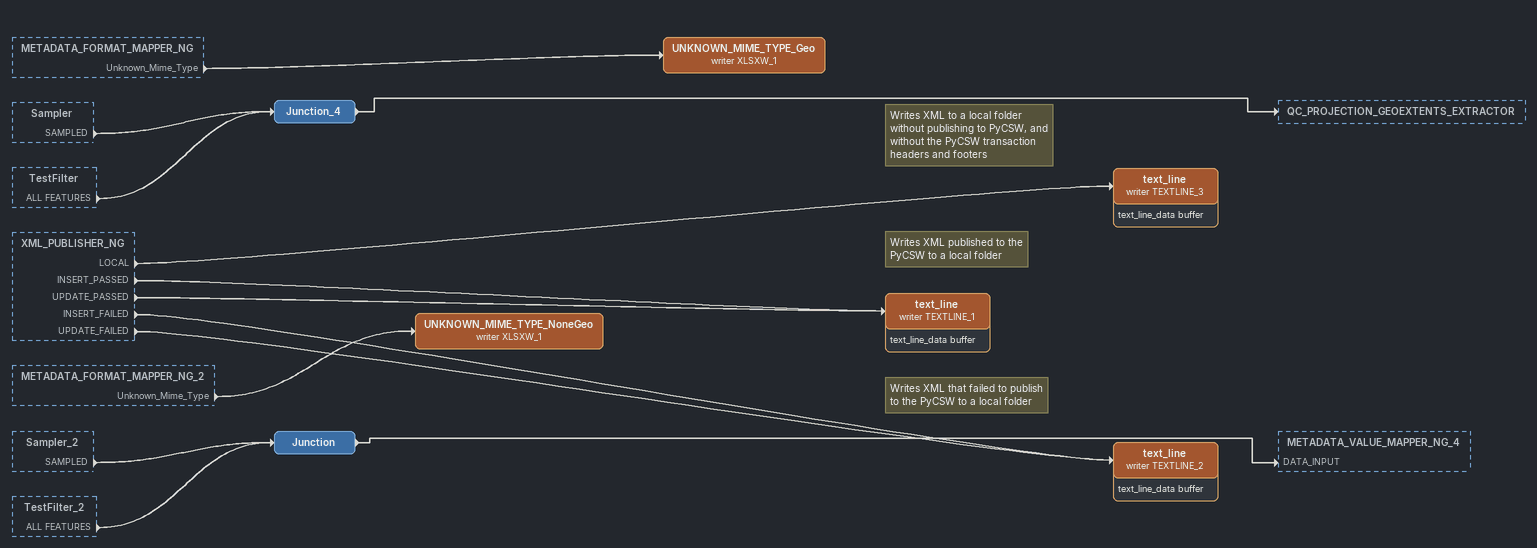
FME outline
METADATA_FORMAT_MAPPER_NG [outside]
    Unknown_Mime_Type -> UNKNOWN_MIME_TYPE_Geo (writer XLSXW_1)
Sampler [outside]
    SAMPLED -> Junction_4
TestFilter [outside]
    ALL FEATURES -> Junction_4
XML_PUBLISHER_NG [outside]
    LOCAL -> text_line (writer TEXTLINE_3)
    INSERT_PASSED -> text_line (writer TEXTLINE_1)
    UPDATE_PASSED -> text_line (writer TEXTLINE_1)
    INSERT_FAILED -> text_line (writer TEXTLINE_2)
    UPDATE_FAILED -> text_line (writer TEXTLINE_2)
METADATA_FORMAT_MAPPER_NG_2 [outside]
    Unknown_Mime_Type -> UNKNOWN_MIME_TYPE_NoneGeo (writer XLSXW_1)
Sampler_2 [outside]
    SAMPLED -> Junction
TestFilter_2 [outside]
    ALL FEATURES -> Junction
Junction_4
    -> QC_PROJECTION_GEOEXTENTS_EXTRACTOR
UNKNOWN_MIME_TYPE_Geo (writer XLSXW_1)
Junction
    -> METADATA_VALUE_MAPPER_NG_4 [DATA_INPUT]
UNKNOWN_MIME_TYPE_NoneGeo (writer XLSXW_1)
Note: Writes XML to a local folder without publishing to PyCSW, and without the PyCSW transaction headers and footers
text_line (writer TEXTLINE_3)
    attributes: text_line_data buffer
Note: Writes XML published to the PyCSW to a local folder
text_line (writer TEXTLINE_1)
    attributes: text_line_data buffer
Note: Writes XML that failed to publish to the PyCSW to a local folder
text_line (writer TEXTLINE_2)
    attributes: text_line_data buffer
